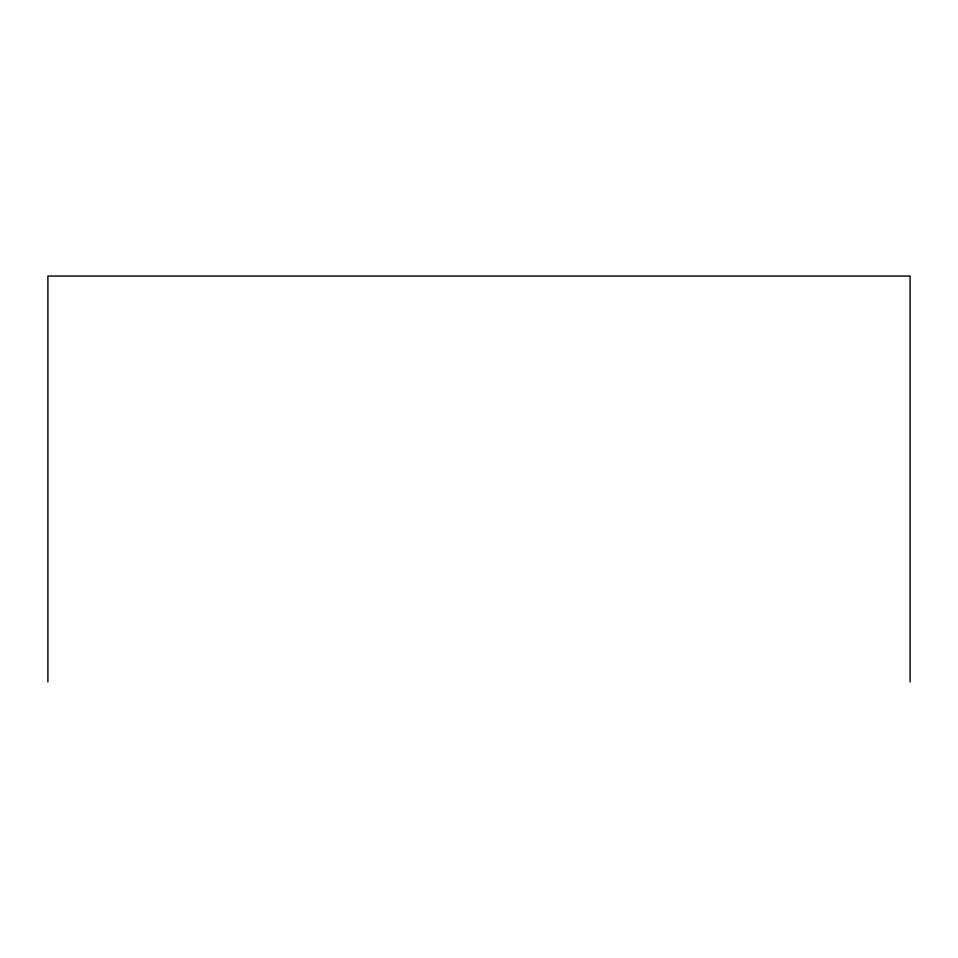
<?xml version="1.0" encoding="UTF-8"?>
<svg xmlns="http://www.w3.org/2000/svg" width="958" height="958" viewBox="0 0 958 958"><rect width="100%" height="100%" fill="white"/><g stroke="black" fill="none" stroke-linecap="round" stroke-linejoin="round"><path stroke-width="1.44" d="M910.1 681.94L910.1 276.06L47.9 276.06L47.9 681.94"/></g></svg>
